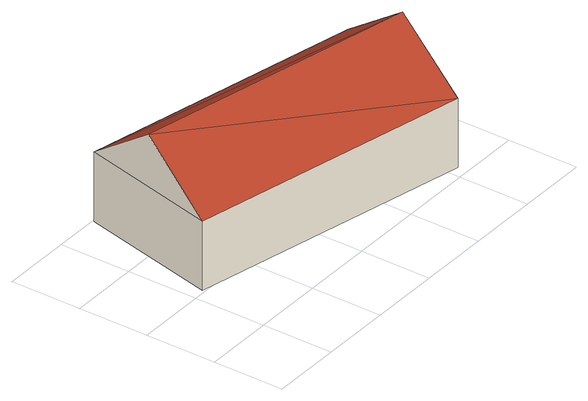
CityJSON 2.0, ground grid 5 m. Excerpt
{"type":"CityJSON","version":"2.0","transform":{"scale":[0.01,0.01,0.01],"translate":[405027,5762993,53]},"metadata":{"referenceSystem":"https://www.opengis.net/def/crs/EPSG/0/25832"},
"CityObjects":{
"building1":{"type":"Building","attributes":{"Gemeindeschluessel":"05515000","Geometrietyp2DReferenz":"3000","function":"31001_2700","roofType":"3100","measuredHeight":8.69},"geometry":[{"type":"Solid","lod":"2","boundaries":[[[[0,1,2,3]],[[4,5,1,0]],[[6,7,5,4]],[[3,2,7,6]],[[0,8,4]],[[6,9,3]],[[3,9,8]],[[8,0,3]],[[9,6,4]],[[4,8,9]],[[1,5,7,2]]]],"semantics":{"surfaces":[{"type":"WallSurface"},{"type":"RoofSurface"},{"type":"GroundSurface"}],"values":[[0,0,0,0,0,0,1,1,1,1,2]]}}]}
},
"vertices":[
[94,520,531],[94,520,34],[2080,74,34],[2080,74,531],[323,1493,531],[323,1493,34],[2299,1050,531],[2299,1050,34],[209,1006,904],[2190,562,904]
]}
